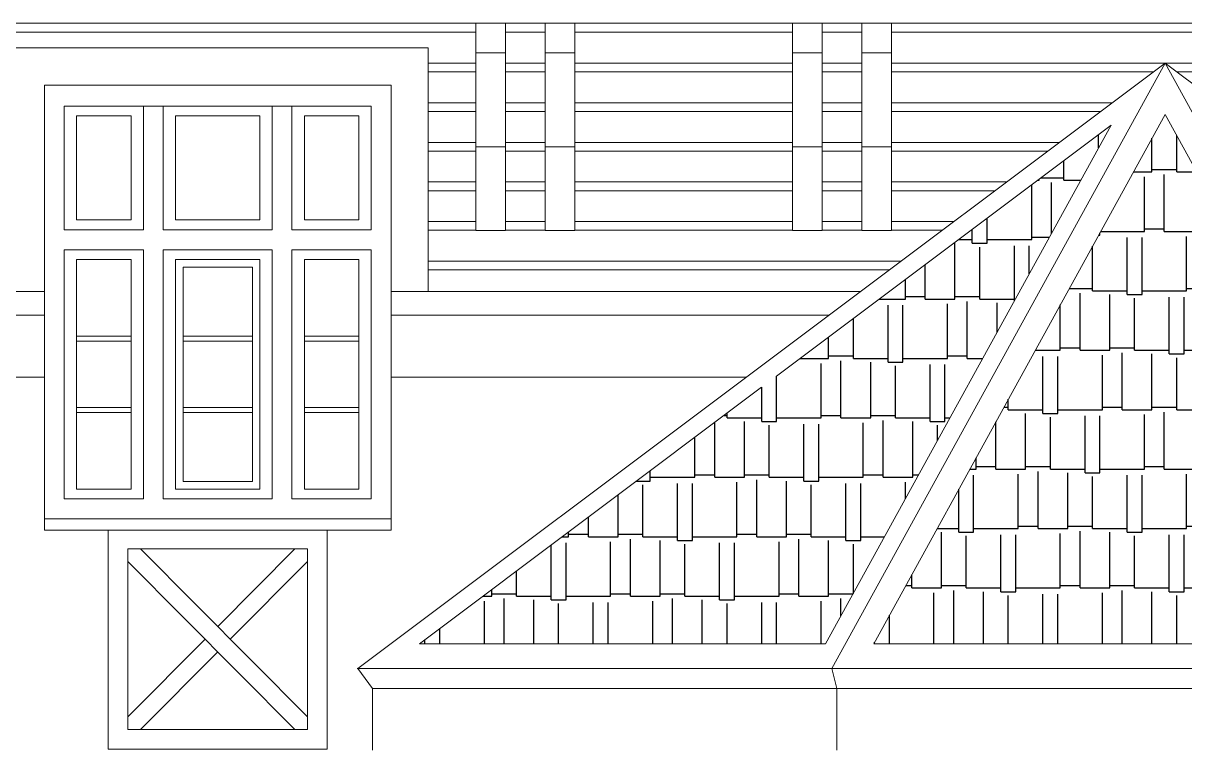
# Model space of a CAD drawing. Header units: millimetres. Extents: x 85048 to 158814, y 1395 to 38919.
# Drawn here: x 91003 to 95693, y 7343 to 10277 of the extents above; entities that cross this region are included whole.
import ezdxf

# ---------------------------------------------------------------- set-up
doc = ezdxf.new("R2010")
doc.units = ezdxf.units.MM
doc.layers.add('hatches', color=8, linetype='Continuous')
doc.layers.add('wall', color=5, linetype='Continuous')

msp = doc.modelspace()

# ---------------------------------------------------------------- hatches: boundary and pattern name
at = {"layer": 'hatches', "ltscale": 50, "true_color": 0x8f9991}
h = msp.add_hatch(dxfattribs=at)
h.set_pattern_fill('AR-RSHKE', color=252, scale=20, style=0)
h.set_pattern_definition([(0, (-2084640.28, 1516876.29), (510, 240), [120, -100, 140, -60, 180, -80]), (0, (-2084520.28, 1516886.29), (510, 240), [100, -380, 80, -120]), (0, (-2084280.28, 1516861.29), (510, 240), [60, -620]), (90, (-2084640.28, 1516876.29), (-170, 240), [230, -730]), (90, (-2084520.28, 1516876.29), (-170, 240), [225, -735]), (90, (-2084420.28, 1516876.29), (-170, 240), [210, -750]), (90, (-2084280.28, 1516861.29), (-170, 240), [230, -730]), (90, (-2084220.28, 1516861.29), (-170, 240), [230, -730]), (90, (-2084040.28, 1516876.29), (-170, 240), [220, -740])])
edge = h.paths.add_edge_path()
edge.add_arc((113472.5, 18393.6), 19739.7, 207.96628, 209.68581)
edge.add_line((96323.6, 8617.6), (96789.4, 7771.3))
edge.add_line((96789.4, 7771.3), (94436.5, 7771.3))
edge.add_line((94436.5, 7771.3), (95613, 9908.8))
edge.add_line((95613, 9908.8), (96037.9, 9136.6))
h = msp.add_hatch(dxfattribs=at)
h.set_pattern_fill('AR-RSHKE', color=252, scale=20, style=0)
h.set_pattern_definition([(7e-15, (-1981735.86, 1396843.22), (510, 240), [120, -100, 140, -60, 180, -80]), (7e-15, (-1981615.86, 1396853.22), (510, 240), [100, -380, 80, -120]), (7e-15, (-1981375.86, 1396828.22), (510, 240), [60, -620]), (90, (-1981735.86, 1396843.22), (-170, 240), [230, -730]), (90, (-1981615.86, 1396843.22), (-170, 240), [225, -735]), (90, (-1981515.86, 1396843.22), (-170, 240), [210, -750]), (90, (-1981375.86, 1396828.22), (-170, 240), [230, -730]), (90, (-1981315.86, 1396828.22), (-170, 240), [230, -730]), (90, (-1981135.86, 1396843.22), (-170, 240), [220, -740])])
h.paths.add_polyline_path([(95394.9, 9865.2), (92603, 7771.3), (94242.5, 7771.3)])

# ---------------------------------------------------------------- linework, layer by layer
at = {"layer": 'wall', "color": 250, "linetype": 'Continuous', "lineweight": 15, "ltscale": 0.13}
for p, q in [((101916.4, 10277.2, 2.2), (89313, 10277.2, 2.2)), ((92829.8, 10277.2, 0.3), (92829.8, 9440.2, 0.3)), ((92949.8, 10277.2, 0.3), (92949.8, 9440.2, 0.3)), ((93110.1, 10277.2, 2.2), (93110.1, 9440.2, 2.2)), ((93230.1, 10277.2, 2.2), (93230.1, 9440.2, 2.2)), ((94108.1, 10277.2, 0.3), (94108.1, 9440.2, 0.3)), ((94228.1, 10277.2, 0.3), (94228.1, 9440.2, 0.3)), ((94388.4, 10277.2, 2.2), (94388.4, 9440.2, 2.2)), ((94508.4, 10277.2, 2.2), (94508.4, 9440.2, 2.2)), ((92829.8, 10241.2, 2.2), (90746.1, 10241.2, 2.2)), ((93110.1, 10241.2, 2.2), (92949.8, 10241.2, 2.2)), ((94108.1, 10241.2, 0.3), (93230.1, 10241.2, 2.2)), ((94388.4, 10241.2, 0.3), (94228.1, 10241.2, 0.3)), ((96717.5, 10241.2, 0.3), (94508.4, 10241.2, 0.3)), ((90938, 10177.2, 2.2), (92638, 10177.2, 2.2)), ((92638, 10177.2, 2.2), (92638, 9193.2, 2.2)), ((92949.8, 10157.2, 0.3), (92829.8, 10157.2, 0.3)), ((93230.1, 10157.2, 2.2), (93110.1, 10157.2, 2.2)), ((94228.1, 10157.2, 0.3), (94108.1, 10157.2, 0.3)), ((94508.4, 10157.2, 2.2), (94388.4, 10157.2, 2.2)), ((92353, 7671.3, 2.2), (95613, 10116.2, 2.2)), ((92829.8, 10116.2, 2.2), (92638, 10116.2, 2.2)), ((93110.1, 10116.2, 2.2), (92949.8, 10116.2, 2.2)), ((94108.1, 10116.2, 0.3), (93230.1, 10116.2, 2.2)), ((94388.4, 10116.2, 0.3), (94228.1, 10116.2, 0.3)), ((94267.4, 7671.3, 2.2), (95613, 10116.2, 2.2)), ((96717.5, 10116.2, 0.3), (94508.4, 10116.2, 0.3)), ((98872.9, 7671.3, 2.2), (95613, 10116.2, 2.2)), ((96958.5, 7671.3, 2.2), (95613, 10116.2, 2.2)), ((92829.8, 10081.1, 2.2), (92638, 10081.1, 2.2)), ((93110.1, 10081.1, 2.2), (92949.8, 10081.1, 2.2)), ((94108.1, 10081.1, 0.3), (93230.1, 10081.1, 2.2)), ((94388.4, 10081.1, 0.3), (94228.1, 10081.1, 0.3)), ((95566.2, 10081.1, 2.2), (94508.4, 10081.1, 0.3)), ((96717.5, 10081.1, 0.3), (95659.8, 10081.1, 2.2)), ((91088, 10027.2, 2.2), (91087.9, 8230.2, 2.2)), ((91088, 10027.2, 2.2), (92488, 10027.2, 2.2)), ((92488, 10027.2, 2.2), (92488, 8230.2, 2.2)), ((92829.8, 9956.2, 2.2), (92638, 9956.2, 2.2)), ((93110.1, 9956.2, 2.2), (92949.8, 9956.2, 2.2)), ((94108.1, 9956.2, 0.3), (93230.1, 9956.2, 2.2)), ((94388.4, 9956.2, 0.3), (94228.1, 9956.2, 0.3)), ((95399.5, 9956.2, 2.2), (94508.4, 9956.2, 0.3)), ((92407.7, 9942.6, 2.2), (91167.7, 9942.6, 2.2)), ((91167.7, 9942.6, 2.2), (91167.7, 9442.7, 2.2)), ((91217.7, 9902.6, 2.2), (91217.7, 9482.8, 2.2)), ((91437.9, 9902.6, 2.2), (91217.7, 9902.6, 2.2)), ((91437.9, 9902.6, 2.2), (91437.9, 9482.8, 2.2)), ((91487.9, 9942.6, 2.2), (91487.9, 9442.7, 2.2)), ((91487.9, 9942.6, 2.2), (91487.9, 9442.7, 2.2)), ((91567.9, 9942.6, 2.2), (91567.9, 9442.7, 2.2)), ((91957.6, 9902.6, 2.2), (91617.9, 9902.6, 2.2)), ((91617.9, 9902.6, 2.2), (91617.9, 9482.8, 2.2)), ((91957.6, 9902.6, 2.2), (91957.6, 9482.8, 2.2)), ((92007.6, 9942.6, 2.2), (92007.6, 9442.7, 2.2)), ((92087.6, 9942.6, 2.2), (92087.6, 9482.8, 2.2)), ((92087.6, 9942.6, 2.2), (92087.6, 9442.7, 2.2)), ((92357.7, 9902.6, 2.2), (92137.6, 9902.6, 2.2)), ((92137.6, 9902.6, 2.2), (92137.6, 9482.8, 2.2)), ((92357.7, 9902.6, 2.2), (92357.7, 9482.8, 2.2)), ((92407.7, 9942.6, 2.2), (92407.7, 9442.7, 2.2)), ((92829.8, 9921.1, 2.2), (92638, 9921.1, 2.2)), ((93110.1, 9921.1, 2.2), (92949.8, 9921.1, 2.2)), ((94108.1, 9921.1, 0.3), (93230.1, 9921.1, 2.2)), ((94388.4, 9921.1, 0.3), (94228.1, 9921.1, 0.3)), ((94436.5, 7771.3, 2.2), (95613, 9908.8, 2.2)), ((95352.7, 9921.1, 2.2), (94508.4, 9921.1, 0.3)), ((96789.4, 7771.3, 2.2), (95613, 9908.8, 2.2)), ((94044.1, 8852.1, 2.2), (95394.9, 9865.2, 2.2)), ((94242.5, 7771.3, 2.2), (95394.9, 9865.2, 2.2)), ((92829.8, 9796.1, 2.2), (92638, 9796.1, 2.2)), ((92829.8, 9761, 2.2), (92638, 9761, 2.2)), ((92949.8, 9777.4, 0.3), (92829.8, 9777.4, 0.3)), ((93110.1, 9796.1, 2.2), (92949.8, 9796.1, 2.2)), ((93110.1, 9761, 2.2), (92949.8, 9761, 2.2)), ((93230.1, 9777.4, 2.2), (93110.1, 9777.4, 2.2)), ((94108.1, 9796.1, 0.3), (93230.1, 9796.1, 2.2)), ((94108.1, 9761, 0.3), (93230.1, 9761, 2.2)), ((94228.1, 9777.4, 0.3), (94108.1, 9777.4, 0.3)), ((94388.4, 9796.1, 0.3), (94228.1, 9796.1, 0.3)), ((94388.4, 9761, 0.3), (94228.1, 9761, 0.3)), ((94508.4, 9777.4, 2.2), (94388.4, 9777.4, 2.2)), ((95186.1, 9796.1, 2.2), (94508.4, 9796.1, 0.3)), ((95139.3, 9761, 2.2), (94508.4, 9761, 0.3)), ((92829.8, 9636.1, 2.2), (92638, 9636.1, 2.2)), ((93110.1, 9636.1, 2.2), (92949.8, 9636.1, 2.2)), ((94108.1, 9636.1, 0.3), (93230.1, 9636.1, 2.2)), ((94388.4, 9636.1, 0.3), (94228.1, 9636.1, 0.3)), ((94972.7, 9636.1, 2.2), (94508.4, 9636.1, 0.3)), ((92829.8, 9601, 2.2), (92638, 9601, 2.2)), ((93110.1, 9601, 2.2), (92949.8, 9601, 2.2)), ((94108.1, 9601, 0.3), (93230.1, 9601, 2.2)), ((94388.4, 9601, 0.3), (94228.1, 9601, 0.3)), ((94925.9, 9601, 2.2), (94508.4, 9601, 0.3)), ((91437.9, 9482.8, 2.2), (91217.7, 9482.8, 2.2)), ((91957.6, 9482.8, 2.2), (91617.9, 9482.8, 2.2)), ((92007.6, 9482.8, 2.2), (92007.6, 9442.7, 2.2)), ((92357.7, 9482.8, 2.2), (92137.6, 9482.8, 2.2)), ((92829.8, 9476, 2.2), (92638, 9476, 2.2)), ((93110.1, 9476, 2.2), (92949.8, 9476, 2.2)), ((94108.1, 9476, 2.2), (93230.1, 9476, 2.2)), ((94388.4, 9476, 2.2), (94228.1, 9476, 2.2)), ((94759.3, 9476, 2.2), (94508.4, 9476, 2.2)), ((91487.9, 9442.7, 2.2), (91167.7, 9442.7, 2.2)), ((92007.6, 9442.7, 2.2), (91567.9, 9442.7, 2.2)), ((92407.7, 9442.7, 2.2), (92087.6, 9442.7, 2.2)), ((92407.7, 9442.7, 2.2), (92087.6, 9442.7, 2.2)), ((92829.8, 9440.9, 2.2), (92638, 9440.9, 2.2)), ((92949.8, 9440.2, 0.3), (92829.8, 9440.2, 0.3)), ((93110.1, 9440.9, 2.2), (92949.8, 9440.9, 2.2)), ((93230.1, 9440.2, 2.2), (93110.1, 9440.2, 2.2)), ((94108.1, 9440.9, 2.2), (93230.1, 9440.9, 2.2)), ((94228.1, 9440.2, 0.3), (94108.1, 9440.2, 0.3)), ((94388.4, 9440.9, 2.2), (94228.1, 9440.9, 2.2)), ((94508.4, 9440.2, 2.2), (94388.4, 9440.2, 2.2)), ((94712.5, 9440.9, 2.2), (94508.4, 9440.9, 2.2)), ((91167.7, 9362.7, 2.2), (91487.9, 9362.7, 2.2)), ((91167.7, 9362.7, 2.2), (91487.9, 9362.7, 2.2)), ((91167.7, 9362.7, 2.2), (91167.7, 8356.2, 2.2)), ((91487.9, 9362.7, 2.2), (91487.9, 8356.2, 2.2)), ((91487.9, 9362.7, 2.2), (91487.9, 8356.2, 2.2)), ((92007.6, 9362.7, 2.2), (91567.9, 9362.7, 2.2)), ((92007.6, 9362.7, 2.2), (91567.9, 9362.7, 2.2)), ((91567.9, 9362.7, 2.2), (91567.9, 8356.2, 2.2)), ((91567.9, 9362.7, 2.2), (91567.9, 8356.2, 2.2)), ((92007.6, 9362.7, 2.2), (92007.6, 8356.2, 2.2)), ((92007.6, 9362.7, 2.2), (92007.6, 8356.2, 2.2)), ((92087.6, 9362.7, 2.2), (92087.6, 8356.2, 2.2)), ((92087.6, 9362.7, 2.2), (92087.6, 8356.2, 2.2)), ((92407.7, 9362.7, 2.2), (92087.6, 9362.7, 2.2)), ((92407.7, 9362.7, 2.2), (92087.6, 9362.7, 2.2)), ((92407.7, 9362.7, 2.2), (92407.7, 8356.2, 2.2)), ((91217.7, 9322.5, 2.2), (91217.7, 8396.2, 2.2)), ((91217.7, 9322.5, 2.2), (91437.9, 9322.5, 2.2)), ((91437.9, 9322.5, 2.2), (91437.9, 8396.2, 2.2)), ((91957.6, 9322.5, 2.2), (91617.9, 9322.5, 2.2)), ((91957.6, 9322.5, 2.2), (91617.9, 9322.5, 2.2)), ((91617.9, 9322.5, 2.2), (91617.9, 8396.2, 2.2)), ((91617.9, 9322.5, 2.2), (91617.9, 8396.2, 2.2)), ((91927.6, 9292.5, 2.2), (91647.9, 9292.5, 2.2)), ((91647.9, 9292.5, 2.2), (91647.9, 8426.2, 2.2)), ((91927.6, 9292.5, 2.2), (91927.6, 8426.2, 2.2)), ((91957.6, 9322.5, 2.2), (91957.6, 8396.2, 2.2)), ((91957.6, 9322.5, 2.2), (91957.6, 8396.2, 2.2)), ((92137.6, 9322.5, 2.2), (92137.6, 8396.2, 2.2)), ((92357.7, 9322.5, 2.2), (92137.6, 9322.5, 2.2)), ((92357.7, 9322.5, 2.2), (92357.7, 8396.2, 2.2)), ((94545.9, 9316, 2.2), (92638, 9316, 2.2)), ((94499.1, 9280.9, 2.2), (92638, 9280.9, 2.2)), ((91088, 9193.2, 2.2), (89766.8, 9193.2, 2.2)), ((91088, 9193.2, 2.2), (89831.8, 9193.2, 2.2)), ((92488, 9193.2, 2.2), (94382.2, 9193.2, 2.2)), ((91088, 9098.2, 2.2), (89766.8, 9098.2, 2.2)), ((94255.6, 9098.2, 2.2), (92488, 9098.2, 2.2)), ((91217.7, 9013.8, 2.2), (91437.9, 9013.8, 2.2)), ((91647.9, 9013.8, 2.2), (91927.6, 9013.8, 2.2)), ((92137.6, 9013.8, 2.2), (92357.7, 9013.8, 2.2)), ((91217.7, 8993.8, 2.2), (91437.9, 8993.8, 2.2)), ((91647.9, 8993.8, 2.2), (91927.6, 8993.8, 2.2)), ((92137.6, 8993.8, 2.2), (92357.7, 8993.8, 2.2)), ((91087.9, 8848.2, 2.2), (89831.8, 8848.2, 2.2)), ((93922.3, 8848.2, 2.2), (92488, 8848.2, 2.2)), ((92603, 7771.3, 2.2), (93984.1, 8807.1, 2.2)), ((91217.7, 8725, 2.2), (91437.9, 8725, 2.2)), ((91647.9, 8725, 2.2), (91927.6, 8725, 2.2)), ((92137.6, 8725, 2.2), (92357.7, 8725, 2.2)), ((91217.7, 8705, 2.2), (91437.9, 8705, 2.2)), ((91647.9, 8705, 2.2), (91927.6, 8705, 2.2)), ((92137.6, 8705, 2.2), (92357.7, 8705, 2.2)), ((91217.7, 8396.2, 2.2), (91437.9, 8396.2, 2.2)), ((91617.9, 8396.2, 2.2), (91957.6, 8396.2, 2.2)), ((91927.6, 8426.2, 2.2), (91647.9, 8426.2, 2.2)), ((92137.6, 8396.2, 2.2), (92357.7, 8396.2, 2.2)), ((91487.9, 8356.2, 2.2), (91167.7, 8356.2, 2.2)), ((92007.6, 8356.2, 2.2), (91567.9, 8356.2, 2.2)), ((92407.7, 8356.2, 2.2), (92087.6, 8356.2, 2.2)), ((91087.9, 8276.2, 2.2), (92488, 8276.2, 2.2)), ((92488, 8276.2, 2.2), (91087.9, 8276.2, 2.2)), ((92488, 8230.2, 2.2), (91087.9, 8230.2, 2.2)), ((91345.2, 8230.2, 2.2), (91345.2, 7345.2, 2.2)), ((92230.2, 7345.2, 2.2), (92230.2, 8230.2, 2.2)), ((92150.2, 8155.2, 2.2), (91425.2, 8155.2, 2.2)), ((91425.2, 7425.2, 2.2), (91425.2, 8155.2, 2.2)), ((92150.2, 7476.3, 1.6), (91476, 8155.2, 2.1)), ((92099.5, 8155.2, 2.1), (91787.7, 7841.3, 1.9)), ((92150.2, 7425.2, 2.2), (92150.2, 8155.2, 2.2)), ((92099.5, 7425.2, 1.6), (91425.2, 8104.1, 2.1)), ((92150.2, 8104.1, 2.1), (91838.5, 7790.2, 1.9)), ((91737, 7790.2, 1.9), (91425.2, 7476.3, 1.6)), ((91787.7, 7739.1, 1.9), (91476, 7425.2, 1.6)), ((94242.5, 7771.3, 2.2), (92603, 7771.3, 2.2)), ((95915.9, 7771.3, 2.2), (94436.5, 7771.3, 2.2)), ((95310, 7771.3, 2.2), (96789.4, 7771.3, 2.2)), ((95966.4, 7671.3, 2.2), (92350.4, 7671.3, 2.2)), ((92413, 7591.3, 2.2), (92353, 7671.3, 2.2)), ((94287.5, 7591.3, 4), (94267.4, 7671.3, 2.2)), ((95259.5, 7671.3, 2.2), (98875.5, 7671.3, 2.2)), ((92413, 7591.3, 2.2), (95966.4, 7591.3, 2.2)), ((92413, 7591.3, 2.2), (92413, 7341.3, 2.2)), ((92413, 7341.2, 2.2), (92413, 7591.2, 2.2)), ((94287.5, 7341.3, 4), (94287.5, 7591.3, 4)), ((98812.9, 7591.3, 2.2), (95259.5, 7591.3, 2.2)), ((91425.2, 7425.2, 1.6), (92150.2, 7425.2, 1.6)), ((92230.2, 7345.2, 2.2), (91345.2, 7345.2, 2.2))]:
    msp.add_line(p, q, dxfattribs=at)

doc.saveas('drawing.dxf')
